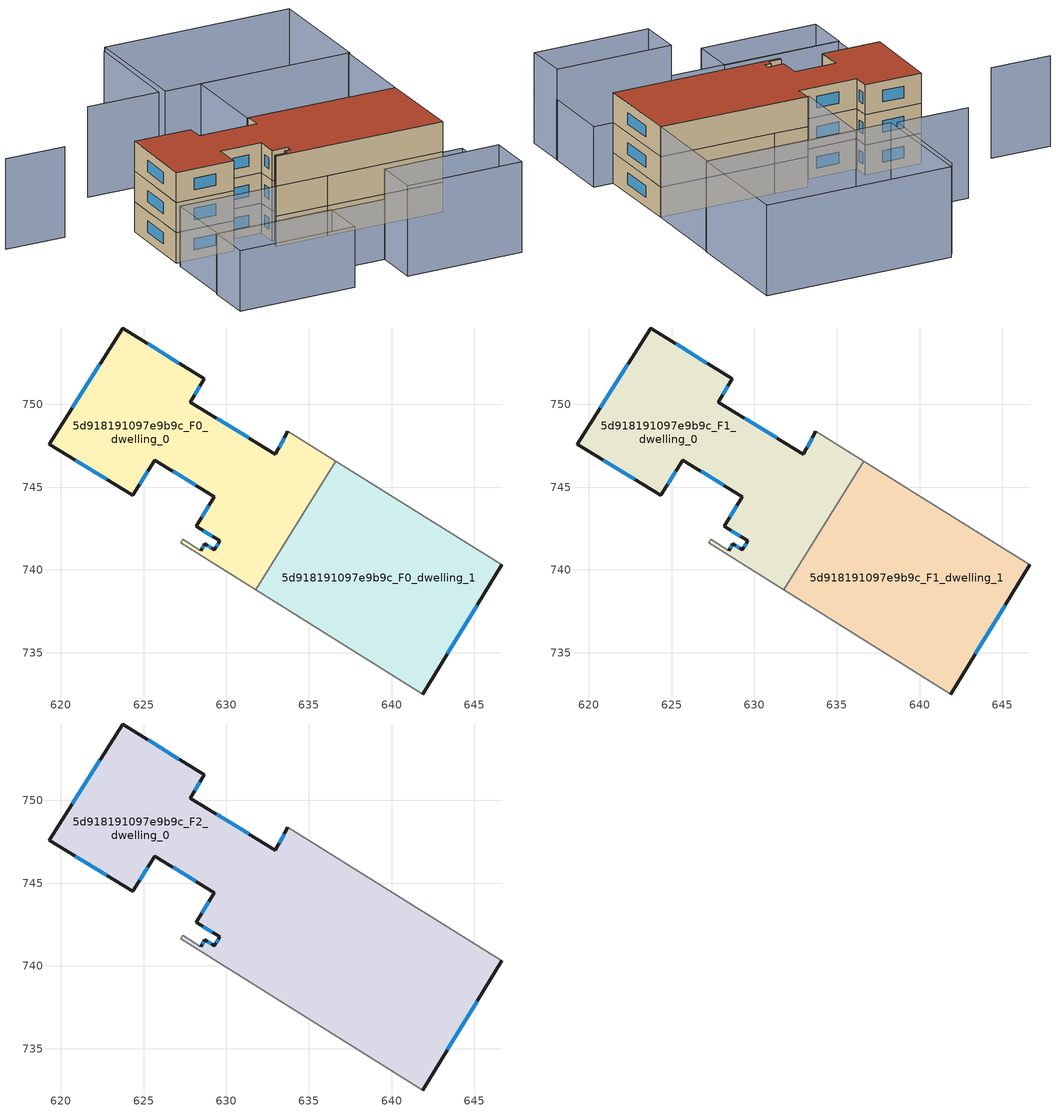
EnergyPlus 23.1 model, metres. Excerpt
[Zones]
5d918191097e9b9c_F0_dwelling_0
 floor ground (EU_floor_Construction): 633.73,748.38 636.63,746.57 631.78,738.82 627.24,741.66 627.36,741.85 628.46,741.17 628.71,741.58 629.29,741.22 629.61,741.75 628.18,742.63 629.28,744.43 625.67,746.64 624.36,744.5 619.3,747.6 623.74,754.62 628.67,751.54 627.82,750.15 632.96,747 z0
 wall outside (EU_wall_Construction): 633.73,748.38 632.96,747 627.82,750.15 628.67,751.54 623.74,754.62 619.3,747.6 624.36,744.5 625.67,746.64 629.28,744.43 628.18,742.63 629.61,741.75 629.29,741.22 628.71,741.58 628.46,741.17 z0:3
 wall adiabatic (EU_wall_Construction): 636.63,746.57 633.73,748.38 / 628.46,741.17 627.36,741.85 627.24,741.66 631.78,738.82 z0:3
 wall to 5d918191097e9b9c_F0_dwelling_1 (EU_wall_Construction): 631.78,738.82 636.63,746.57 z0:3
 window (EU_Window_Construction): 629.11,741.33 628.89,741.47 / 629.51,741.59 629.39,741.39 / 628.62,742.35 629.16,742.02 / 628.94,743.87 628.52,743.19 / 626.79,745.95 628.16,745.12 / 624.77,745.17 625.26,745.97 / 620.87,746.64 622.78,745.47 / 622.36,752.44 620.68,749.79 / 627.13,752.5 625.28,753.66 / 628.08,750.58 628.4,751.11 / 631.36,747.98 629.42,749.17 / 633.49,747.95 633.2,747.43 / 628.63,741.45 628.54,741.3 z0.93:2.07
5d918191097e9b9c_F0_dwelling_1
 floor ground (EU_floor_Construction): 646.66,740.3 641.88,732.5 631.78,738.82 636.63,746.57 z0
 wall outside (EU_wall_Construction): 641.88,732.5 646.66,740.3 z0:3
 wall adiabatic (EU_wall_Construction): 646.66,740.3 636.63,746.57 / 631.78,738.82 641.88,732.5 z0:3
 window (EU_Window_Construction): 643.37,734.93 645.17,737.87 z0.93:2.07
5d918191097e9b9c_F1_dwelling_0
 floor to 5d918191097e9b9c_F0_dwelling_0 (EU_floor_Construction): 633.73,748.38 636.63,746.57 631.78,738.82 627.24,741.66 627.36,741.85 628.46,741.17 628.71,741.58 629.29,741.22 629.61,741.75 628.18,742.63 629.28,744.43 625.67,746.64 624.36,744.5 619.3,747.6 623.74,754.62 628.67,751.54 627.82,750.15 632.96,747 z3
 wall outside (EU_wall_Construction): 633.73,748.38 632.96,747 627.82,750.15 628.67,751.54 623.74,754.62 619.3,747.6 624.36,744.5 625.67,746.64 629.28,744.43 628.18,742.63 629.61,741.75 629.29,741.22 628.71,741.58 628.46,741.17 z3:6
 wall adiabatic (EU_wall_Construction): 636.63,746.57 633.73,748.38 / 628.46,741.17 627.36,741.85 627.24,741.66 631.78,738.82 z3:6
 wall to 5d918191097e9b9c_F1_dwelling_1 (EU_wall_Construction): 631.78,738.82 636.63,746.57 z3:6
 window (EU_Window_Construction): 629.11,741.33 628.89,741.47 / 629.51,741.59 629.39,741.39 / 628.62,742.35 629.16,742.02 / 628.94,743.87 628.52,743.19 / 626.79,745.95 628.16,745.12 / 624.77,745.17 625.26,745.97 / 620.87,746.64 622.78,745.47 / 622.36,752.44 620.68,749.79 / 627.13,752.5 625.28,753.66 / 628.08,750.58 628.4,751.11 / 631.36,747.98 629.42,749.17 / 633.49,747.95 633.2,747.43 / 628.63,741.45 628.54,741.3 z3.93:5.07
5d918191097e9b9c_F1_dwelling_1
 floor to 5d918191097e9b9c_F0_dwelling_1 (EU_floor_Construction): 646.66,740.3 641.88,732.5 631.78,738.82 636.63,746.57 z3
 wall outside (EU_wall_Construction): 641.88,732.5 646.66,740.3 z3:6
 wall adiabatic (EU_wall_Construction): 646.66,740.3 636.63,746.57 / 631.78,738.82 641.88,732.5 z3:6
 window (EU_Window_Construction): 643.37,734.93 645.17,737.87 z3.93:5.07
5d918191097e9b9c_F2_dwelling_0
 floor to 5d918191097e9b9c_F1_dwelling_0 (EU_floor_Construction): 633.73,748.38 636.63,746.57 631.78,738.82 627.24,741.66 627.36,741.85 628.46,741.17 628.71,741.58 629.29,741.22 629.61,741.75 628.18,742.63 629.28,744.43 625.67,746.64 624.36,744.5 619.3,747.6 623.74,754.62 628.67,751.54 627.82,750.15 632.96,747 z6
 floor to 5d918191097e9b9c_F1_dwelling_1 (EU_floor_Construction): 646.66,740.3 641.88,732.5 631.78,738.82 636.63,746.57 z6
 wall outside (EU_wall_Construction): 633.73,748.38 632.96,747 627.82,750.15 628.67,751.54 623.74,754.62 619.3,747.6 624.36,744.5 625.67,746.64 629.28,744.43 628.18,742.63 629.61,741.75 629.29,741.22 628.71,741.58 628.46,741.17 / 641.88,732.5 646.66,740.3 z6:9
 wall adiabatic (EU_wall_Construction): 646.66,740.3 633.73,748.38 / 628.46,741.17 627.36,741.85 627.24,741.66 641.88,732.5 z6:9
 window (EU_Window_Construction): 629.11,741.33 628.89,741.47 / 629.51,741.59 629.39,741.39 / 628.62,742.35 629.16,742.02 / 628.94,743.87 628.52,743.19 / 626.79,745.95 628.16,745.12 / 624.77,745.17 625.26,745.97 / 620.87,746.64 622.78,745.47 / 622.36,752.44 620.68,749.79 / 627.13,752.5 625.28,753.66 / 628.08,750.58 628.4,751.11 / 631.36,747.98 629.42,749.17 / 633.49,747.95 633.2,747.43 / 643.37,734.93 645.17,737.87 / 628.63,741.45 628.54,741.3 z6.93:8.07
 roof outside (EU_roof_Construction): 641.88,732.5 646.66,740.3 633.73,748.38 632.96,747 627.82,750.15 628.67,751.54 623.74,754.62 619.3,747.6 624.36,744.5 625.67,746.64 629.28,744.43 628.18,742.63 629.61,741.75 629.29,741.22 628.71,741.58 628.46,741.17 627.36,741.85 627.24,741.66 z9
shading: 640.69,767.7 634.83,758.49 / 634.83,758.49 628.65,762.42 / 619.43,759.51 614.25,762.74 / 637.42,721.52 627.28,727.73 / 627.28,727.73 629.62,731.54 / 629.62,731.54 639.76,725.34 / 639.76,725.34 637.42,721.52 / 646.66,740.3 633.63,748.44 / 633.63,748.44 638.47,756.2 / 638.47,756.2 651.5,748.05 / 651.5,748.05 646.66,740.3 / 641.45,768.06 657.77,757.98 / 657.77,757.98 651.6,747.99 / 651.6,747.99 635.28,758.07 / 635.28,758.07 641.45,768.06 z0:9; 639.7,725.24 614.94,740.72 / 614.94,740.72 618.81,746.92 / 618.81,746.92 643.57,731.44 / 643.57,731.44 639.7,725.24 / 622.64,730.67 612.5,736.88 / 612.5,736.88 614.88,740.75 / 614.88,740.75 625.01,734.55 / 625.01,734.55 622.64,730.67 z0:6
[Building]
EU S2 Campaign: North Axis=0; Terrain=City; Solar Distribution=FullExterior
[Site:Location]
Montreal-Trudeau.Intl.AP: Latitude=45.4667; Longitude=-73.75; Time Zone=-5; Elevation=36
[SizingPeriod:WeatherFileDays]
AnnualSizingPeriod: Begin Month=1; Begin Day of Month=1; End Month=12; End Day of Month=31; Day of Week for Start Day=Monday; Use Weather File Daylight Saving Period=No; Use Weather File Rain and Snow Indicators=No
[MATERIAL]
EU_InternalMass_Material: Roughness=MediumRough; Thickness=0.1; Conductivity=1; Density=1800; Specific Heat=900; Thermal Absorptance=0.9; Solar Absorptance=0.7; Visible Absorptance=0.7
[MATERIAL:NOMASS] Roughness=MediumRough; Thermal Absorptance=0.9; Solar Absorptance=0.7; Visible Absorptance=0.7
Name | Thermal Resistance
EU_wall_NoMass; EU_floor_NoMass | 1.36485
EU_roof_NoMass | 2.55992
[WINDOWMATERIAL:SIMPLEGLAZINGSYSTEM]
EU_Window_SimpleGlazing: UFactor=3.92339; Solar Heat Gain Coefficient=0.8; Visible Transmittance=0.8
[CONSTRUCTION]
EU_wall_Construction: EU_wall_NoMass
EU_roof_Construction: EU_roof_NoMass
EU_floor_Construction: EU_floor_NoMass
EU_Window_Construction: EU_Window_SimpleGlazing
EU_InternalMass_Construction: EU_InternalMass_Material
[ZONE] Type=1; Multiplier=1; Ceiling Height=autocalculate; Floor Area=autocalculate; Part of Total Floor Area=Yes
Name | Volume
5d918191097e9b9c_F0_dwelling_0 | 325.535
5d918191097e9b9c_F1_dwelling_0 | 325.537
5d918191097e9b9c_F2_dwelling_0 | 651.062
5d918191097e9b9c_F0_dwelling_1 | 325.533
5d918191097e9b9c_F1_dwelling_1 | 325.532
[INTERNALMASS] Construction=EU_InternalMass_Construction
Name | Zone or ZoneList | Surface Area
5d918191097e9b9c_F0_dwelling_0_EU_InternalMass | 5d918191097e9b9c_F0_dwelling_0 | 108.512
5d918191097e9b9c_F0_dwelling_1_EU_InternalMass | 5d918191097e9b9c_F0_dwelling_1 | 108.511
5d918191097e9b9c_F1_dwelling_0_EU_InternalMass | 5d918191097e9b9c_F1_dwelling_0 | 108.512
5d918191097e9b9c_F1_dwelling_1_EU_InternalMass | 5d918191097e9b9c_F1_dwelling_1 | 108.511
5d918191097e9b9c_F2_dwelling_0_EU_InternalMass | 5d918191097e9b9c_F2_dwelling_0 | 217.02
[OTHEREQUIPMENT] Fuel Type=Electricity; Design Level Calculation Method=Watts/Area; Power per Zone Floor Area=1; Fraction Latent=0; Fraction Radiant=0; Fraction Lost=0; Carbon Dioxide Generation Rate=0; EndUse Subcategory=EU_Step8_InternalGains
Name | Zone or ZoneList or Space or SpaceList | Schedule
EU_Step8_InternalGain_5d918191097e9b9c_F0_dwelling_0_f000 | 5d918191097e9b9c_F0_dwelling_0 | EU_Step8_GainSchedule_5d918191097e9b9c_F0_dwelling_0_f000
EU_Step8_InternalGain_5d918191097e9b9c_F0_dwelling_1_f000 | 5d918191097e9b9c_F0_dwelling_1 | EU_Step8_GainSchedule_5d918191097e9b9c_F0_dwelling_1_f000
EU_Step8_InternalGain_5d918191097e9b9c_F1_dwelling_0_f000 | 5d918191097e9b9c_F1_dwelling_0 | EU_Step8_GainSchedule_5d918191097e9b9c_F1_dwelling_0_f000
EU_Step8_InternalGain_5d918191097e9b9c_F1_dwelling_1_f000 | 5d918191097e9b9c_F1_dwelling_1 | EU_Step8_GainSchedule_5d918191097e9b9c_F1_dwelling_1_f000
EU_Step8_InternalGain_5d918191097e9b9c_F2_dwelling_0_f000 | 5d918191097e9b9c_F2_dwelling_0 | EU_Step8_GainSchedule_5d918191097e9b9c_F2_dwelling_0_f000
[ZONEVENTILATION:DESIGNFLOWRATE] Schedule=EU_AlwaysOn; Design Flow Rate Calculation Method=AirChanges/Hour; Air Changes per Hour=0.860309; Ventilation Type=Natural; Fan Pressure Rise=0; Fan Total Efficiency=1; Constant Term Coefficient=1; Temperature Term Coefficient=0; Velocity Term Coefficient=0; Velocity Squared Term Coefficient=0; Minimum Indoor Temperature=-100; Maximum Indoor Temperature=100; Delta Temperature=-100; Minimum Outdoor Temperature=-100; Maximum Outdoor Temperature=100; Maximum Wind Speed=40
Name | Zone or ZoneList or Space or SpaceList
EU_ConstantAir_5d918191097e9b9c_F0_dwelling_0 | 5d918191097e9b9c_F0_dwelling_0
EU_ConstantAir_5d918191097e9b9c_F0_dwelling_1 | 5d918191097e9b9c_F0_dwelling_1
EU_ConstantAir_5d918191097e9b9c_F1_dwelling_0 | 5d918191097e9b9c_F1_dwelling_0
EU_ConstantAir_5d918191097e9b9c_F1_dwelling_1 | 5d918191097e9b9c_F1_dwelling_1
EU_ConstantAir_5d918191097e9b9c_F2_dwelling_0 | 5d918191097e9b9c_F2_dwelling_0
[HVACTEMPLATE:THERMOSTAT] Constant Heating Setpoint=20; Constant Cooling Setpoint=50
EU_HeatOnly_5d918191097e9b9c_F0_dwelling_0; EU_HeatOnly_5d918191097e9b9c_F0_dwelling_1; EU_HeatOnly_5d918191097e9b9c_F1_dwelling_0; EU_HeatOnly_5d918191097e9b9c_F1_dwelling_1; EU_HeatOnly_5d918191097e9b9c_F2_dwelling_0
[HVACTEMPLATE:ZONE:IDEALLOADSAIRSYSTEM] System Availability Schedule=EU_AlwaysOn; Maximum Heating Supply Air Temperature=50; Minimum Cooling Supply Air Temperature=13; Maximum Heating Supply Air Humidity Ratio=0.0156; Minimum Cooling Supply Air Humidity Ratio=0.0077; Heating Limit=NoLimit; Cooling Limit=NoLimit; Heating Availability Schedule=EU_AlwaysOn; Cooling Availability Schedule=EU_CoolingOff; Dehumidification Control Type=ConstantSensibleHeatRatio; Cooling Sensible Heat Ratio=0.7; Dehumidification Setpoint=60; Humidification Control Type=None; Humidification Setpoint=30; Outdoor Air Method=None; Outdoor Air Flow Rate per Person=0.00944; Outdoor Air Flow Rate per Zone Floor Area=0; Outdoor Air Flow Rate per Zone=0; Demand Controlled Ventilation Type=None; Outdoor Air Economizer Type=NoEconomizer; Heat Recovery Type=None; Sensible Heat Recovery Effectiveness=0.7; Latent Heat Recovery Effectiveness=0.65
Name | Template Thermostat
5d918191097e9b9c_F0_dwelling_0 | EU_HeatOnly_5d918191097e9b9c_F0_dwelling_0
5d918191097e9b9c_F0_dwelling_1 | EU_HeatOnly_5d918191097e9b9c_F0_dwelling_1
5d918191097e9b9c_F1_dwelling_0 | EU_HeatOnly_5d918191097e9b9c_F1_dwelling_0
5d918191097e9b9c_F1_dwelling_1 | EU_HeatOnly_5d918191097e9b9c_F1_dwelling_1
5d918191097e9b9c_F2_dwelling_0 | EU_HeatOnly_5d918191097e9b9c_F2_dwelling_0
[SIZING:ZONE] Zone Cooling Design Supply Air Temperature Input Method=SupplyAirTemperature; Zone Cooling Design Supply Air Temperature=13; Zone Heating Design Supply Air Temperature Input Method=SupplyAirTemperature; Zone Heating Design Supply Air Temperature=50; Zone Cooling Design Supply Air Humidity Ratio=0.008; Zone Heating Design Supply Air Humidity Ratio=0.008; Cooling Design Air Flow Method=DesignDay; Cooling Design Air Flow Rate=0; Cooling Minimum Air Flow per Zone Floor Area=0.000762; Cooling Minimum Air Flow=0; Cooling Minimum Air Flow Fraction=0.2; Heating Design Air Flow Method=DesignDay; Heating Design Air Flow Rate=0; Heating Maximum Air Flow per Zone Floor Area=0.002032; Heating Maximum Air Flow=0.141576; Heating Maximum Air Flow Fraction=0.3; Account for Dedicated Outdoor Air System=No; Dedicated Outdoor Air System Control Strategy=NeutralSupplyAir; Dedicated Outdoor Air Low Setpoint Temperature for Design=autosize; Dedicated Outdoor Air High Setpoint Temperature for Design=autosize; Zone Load Sizing Method=Sensible Load Only No Latent Load; Zone Latent Cooling Design Supply Air Humidity Ratio Input Method=HumidityRatioDifference; Zone Cooling Design Supply Air Humidity Ratio Difference=0.005; Zone Latent Heating Design Supply Air Humidity Ratio Input Method=HumidityRatioDifference; Zone Humidification Design Supply Air Humidity Ratio Difference=0.005
5d918191097e9b9c_F0_dwelling_0; 5d918191097e9b9c_F0_dwelling_1; 5d918191097e9b9c_F1_dwelling_0; 5d918191097e9b9c_F1_dwelling_1; 5d918191097e9b9c_F2_dwelling_0
[SCHEDULE:CONSTANT]
Name | Hourly Value
EU_AlwaysOn | 1
EU_CoolingOff | 0
[SCHEDULE:FILE] Column Number=1; Rows to Skip at Top=0; Number of Hours of Data=8760; Column Separator=Comma; Interpolate to Timestep=No; Minutes per Item=60; Adjust Schedule for Daylight Savings=Yes
Name | File
EU_Step8_GainSchedule_5d918191097e9b9c_F0_dwelling_0_f000 | ../../schedules/5d918191097e9b9c/5d918191097e9b9c_F0_dwelling_0_f000_gain.csv
EU_Step8_GainSchedule_5d918191097e9b9c_F0_dwelling_1_f000 | ../../schedules/5d918191097e9b9c/5d918191097e9b9c_F0_dwelling_1_f000_gain.csv
EU_Step8_GainSchedule_5d918191097e9b9c_F1_dwelling_0_f000 | ../../schedules/5d918191097e9b9c/5d918191097e9b9c_F1_dwelling_0_f000_gain.csv
EU_Step8_GainSchedule_5d918191097e9b9c_F1_dwelling_1_f000 | ../../schedules/5d918191097e9b9c/5d918191097e9b9c_F1_dwelling_1_f000_gain.csv
EU_Step8_GainSchedule_5d918191097e9b9c_F2_dwelling_0_f000 | ../../schedules/5d918191097e9b9c/5d918191097e9b9c_F2_dwelling_0_f000_gain.csv
